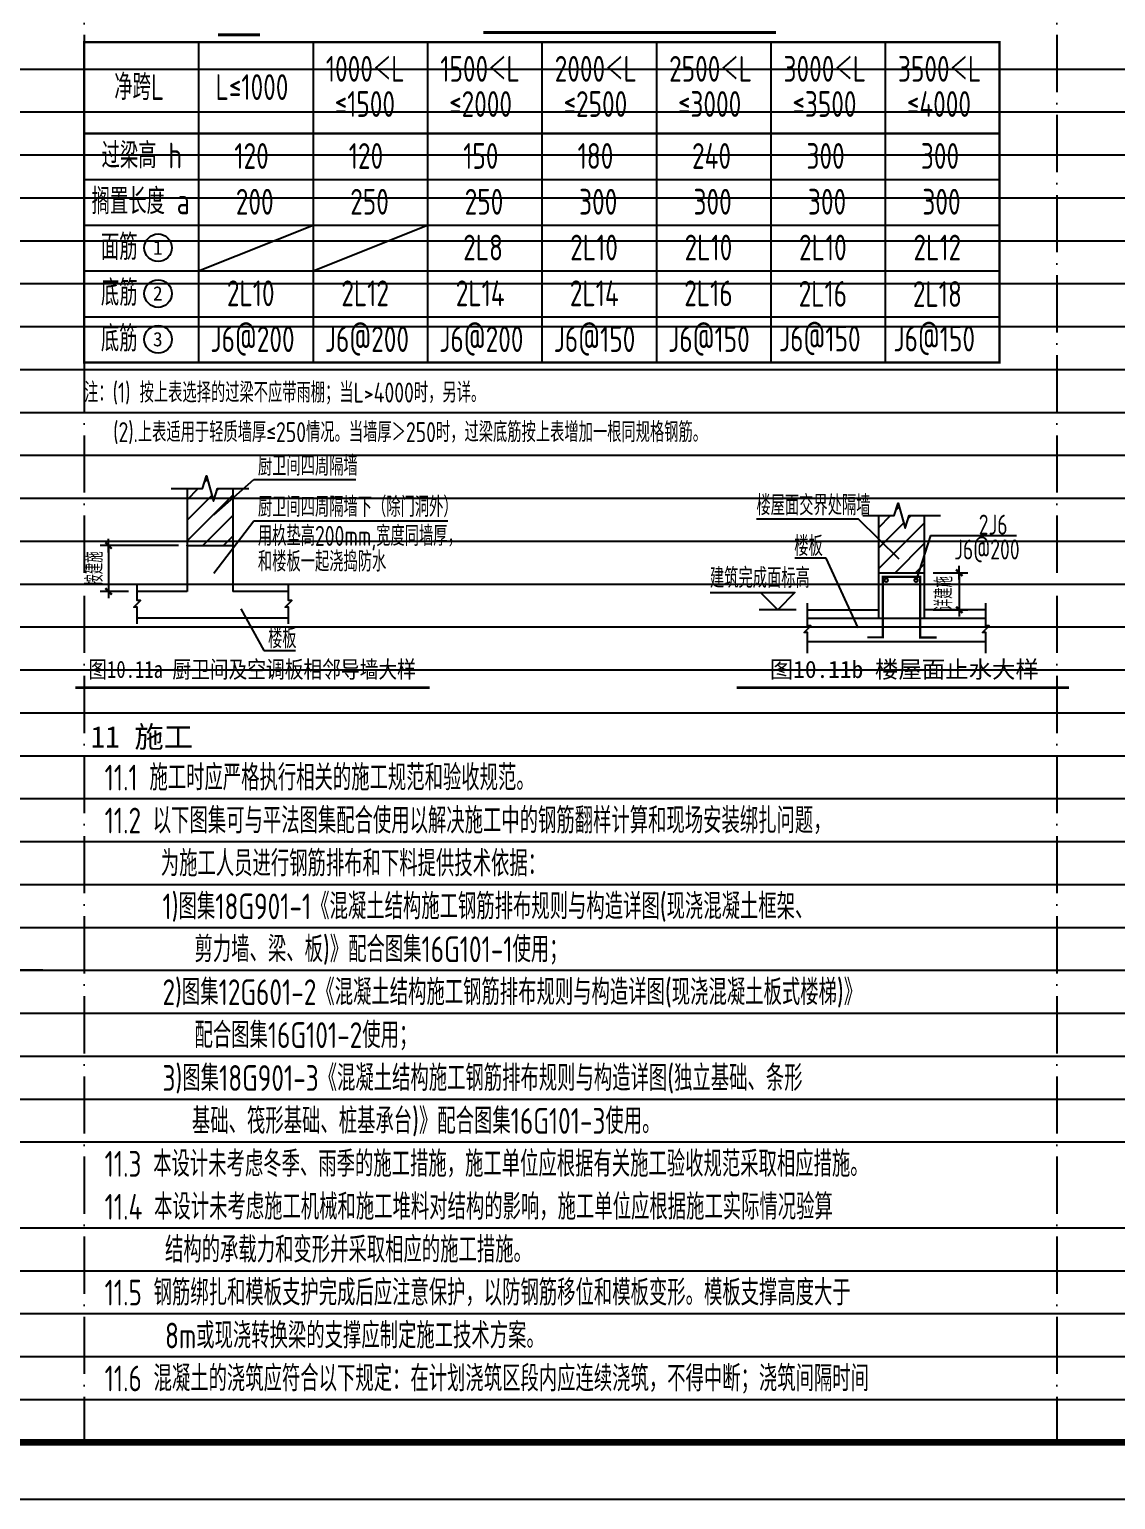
# Model space of a CAD drawing. Extents: x -1058961 to 23600, y -449123 to 2751847.
# Drawn here: x -616504 to -597520, y -12320 to 13374 of the extents above; entities that cross this region are included whole.
import ezdxf
from ezdxf.enums import TextEntityAlignment as Align

# ---------------------------------------------------------------- set-up
doc = ezdxf.new("R2010")
doc.units = 0
doc.header["$LTSCALE"] = 1000
doc.linetypes.add('D1', pattern=[14, 10, -2, 0, -2])
doc.layers.get('0').update_dxf_attribs({"linetype": 'CONTINUOUS'})
doc.layers.get('DEFPOINTS').update_dxf_attribs({"linetype": 'CONTINUOUS'})
for name, color, linetype in [('C-SHET-TTLB', 11, 'CONTINUOUS'), ('S-DETL-DIM', 151, 'CONTINUOUS'), ('S-DETL-HATCH', 253, 'CONTINUOUS'), ('S-DETL-LINE1', 2, 'CONTINUOUS'), ('S-DETL-RBAR', 1, 'CONTINUOUS'), ('S-DETL-TEXT', 7, 'CONTINUOUS')]:
    doc.layers.add(name, color=color, linetype=linetype)
doc.layers.add('S-1-TEXT', color=7, linetype='CONTINUOUS', lineweight=18)
doc.styles.add('TS', font='tssdeng.shx', dxfattribs={"width": 0.7, "bigfont": 'tssdchn.shx'})
doc.styles.add('TXT5', font='simhei.ttf')
doc.styles.add('黑体', font='simhei.ttf')
doc.dimstyles.new('DIM25', dxfattribs={"dimtxt": 300, "dimasz": 0.8, "dimexe": 150, "dimexo": 150, "dimgap": 100, "dimtad": 1, "dimdec": 0, "dimlfac": 0.25, "dimrnd": 1, "dimzin": 0, "dimdsep": 46, "dimtxsty": 'TS', "dimblk": '_DIMX', "dimcen": 0, "dimclrd": 256, "dimclre": 256, "dimclrt": 43, "dimadec": 1, "dimazin": 0, "dimtfac": 1, "dimtdec": 0, "dimtix": 1, "dimtmove": 2, "dimatfit": 3, "dimldrblk": 'ARCHTICK', "dimfxl": 0, "dimtolj": 1, "dimtzin": 1, "dimarcsym": 0})

# ---------------------------------------------------------------- blocks, each defined once
blk = doc.blocks.new('_DIMX')
blk.add_line((-150, 0), (150, 0))
at = {"const_width": 50}
blk.add_lwpolyline([(-70, -70), (70, 70)], dxfattribs=at)
blk = doc.blocks.new('*D3411')
at = {"layer": 'DEFPOINTS', "color": 0}
for p in [(-613748, 4352), (-615120, 3552), (-614623, 3552)]:
    blk.add_point(p, dxfattribs=at)
at = {"layer": 'S-DETL-DIM', "lineweight": -2}
for p, q in [((-613898, 4352), (-615270, 4352)), ((-615120, 4351), (-615120, 3553)), ((-614773, 3552), (-615270, 3552))]:
    blk.add_line(p, q, dxfattribs=at)
at = {"layer": 'S-DETL-DIM', "lineweight": -2, "xscale": 0.8, "yscale": 0.8, "zscale": 0.8}
for p, rotation in [((-615120, 4352), 90), ((-615120, 3552), 270)]:
    blk.add_blockref('_DIMX', p, dxfattribs=dict(at, rotation=rotation))
at = {"layer": 'S-DETL-DIM', "color": 43, "insert": (-615370, 3952), "char_height": 300, "attachment_point": 5, "rotation": 90, "style": 'TS'}
blk.add_mtext('\\A1;按建施', dxfattribs=at)
blk = doc.blocks.new('_ArchTick')
at = {"color": 0, "linetype": 'ByBlock', "const_width": 0.15}
blk.add_lwpolyline([(-0.5, -0.5), (0.5, 0.5)], dxfattribs=at)
blk = doc.blocks.new('*D3412')
at = {"layer": 'DEFPOINTS', "color": 0}
for p in [(-600860, 3878), (-600860, 3231), (-600251, 3231)]:
    blk.add_point(p, dxfattribs=at)
at = {"layer": 'S-DETL-DIM', "lineweight": -2}
for p, q in [((-600710, 3878), (-600101, 3878)), ((-600251, 3877), (-600251, 3232)), ((-600710, 3231), (-600101, 3231))]:
    blk.add_line(p, q, dxfattribs=at)
at = {"layer": 'S-DETL-DIM', "lineweight": -2, "xscale": 0.8, "yscale": 0.8, "zscale": 0.8}
for p, rotation in [((-600251, 3878), 90), ((-600251, 3231), 270)]:
    blk.add_blockref('_DIMX', p, dxfattribs=dict(at, rotation=rotation))
at = {"layer": 'S-DETL-DIM', "color": 43, "insert": (-600523, 3520), "char_height": 300, "attachment_point": 5, "rotation": 90, "style": 'TS'}
blk.add_mtext('\\A1;详建施', dxfattribs=at)

msp = doc.modelspace()

# ---------------------------------------------------------------- hatches: boundary and pattern name
at = {"layer": 'S-DETL-HATCH'}
h = msp.add_hatch(dxfattribs=at)
h.set_pattern_fill('ANSI31', color=256, scale=80, style=0)
h.set_pattern_definition([(45, (-1235026.16, 61705.37), (-179.60512, 179.60512), [])])
h.paths.add_polyline_path([(-612948.11, 4351.98), (-612948.11, 5349.99), (-613218.11, 5349.99), (-613288.11, 5129.99), (-613408.11, 5569.99), (-613478.11, 5349.99), (-613748.11, 5349.99), (-613748.11, 4351.98)])
h = msp.add_hatch(dxfattribs=at)
h.set_pattern_fill('ANSI31', color=256, scale=80, style=0)
h.set_pattern_definition([(45, (-1231475.03, 61306.23), (-179.60512, 179.60512), [])])
h.paths.add_polyline_path([(-600859.92, 3877.82), (-600859.92, 4875.84), (-601129.92, 4875.84), (-601199.92, 4655.84), (-601319.92, 5095.84), (-601389.92, 4875.84), (-601659.92, 4875.84), (-601659.92, 3877.82)])

# ---------------------------------------------------------------- linework, layer by layer
at = {"layer": 'C-SHET-TTLB'}
msp.add_lwpolyline([(-549702.31, 47080.13), (-549702.31, -12319.87), (-654802.31, -12319.87), (-654802.31, 47080.13)], close=True, dxfattribs=at)
at = {"layer": 'C-SHET-TTLB', "const_width": 120}
msp.add_lwpolyline([(-652962.31, 46080.13), (-550702.31, 46080.13), (-550702.31, -11319.87), (-652962.31, -11319.87)], close=True, dxfattribs=at)
at = {"layer": 'DEFPOINTS', "color": 252, "linetype": 'D1', "ltscale": 0.1}
for p, q in [((-615546.31, 42680.13), (-615546.31, -11319.87)), ((-598546.31, 42680.13), (-598546.31, -11319.87))]:
    msp.add_line(p, q, dxfattribs=at)
at = {"layer": 'DEFPOINTS', "color": 252}
for p, q in [((-652962.31, 12680.13), (-579402.31, 12680.13)), ((-652962.31, 11930.13), (-579402.31, 11930.13)), ((-652962.31, 11180.13), (-579402.31, 11180.13)), ((-652962.31, 10430.13), (-579402.31, 10430.13)), ((-652962.31, 9680.13), (-579402.31, 9680.13)), ((-652962.31, 8930.13), (-579402.31, 8930.13)), ((-652962.31, 8180.13), (-579402.31, 8180.13)), ((-652962.31, 7430.13), (-579402.31, 7430.13)), ((-652962.31, 6680.13), (-579402.31, 6680.13)), ((-652962.31, 5930.13), (-579402.31, 5930.13)), ((-652962.31, 5180.13), (-579402.31, 5180.13)), ((-652962.31, 4430.13), (-579402.31, 4430.13)), ((-652962.31, 3680.13), (-579402.31, 3680.13)), ((-652962.31, 2930.13), (-579402.31, 2930.13)), ((-652962.31, 2180.13), (-579402.31, 2180.13)), ((-652962.31, 1430.13), (-579402.31, 1430.13)), ((-652962.31, 680.13), (-579402.31, 680.13)), ((-652962.31, -69.87), (-579402.31, -69.87)), ((-652962.31, -819.87), (-579402.31, -819.87)), ((-652962.31, -1569.87), (-579402.31, -1569.87)), ((-652962.31, -2319.87), (-579402.31, -2319.87)), ((-652962.31, -3069.87), (-579402.31, -3069.87)), ((-652962.31, -3819.87), (-579402.31, -3819.87)), ((-652962.31, -4569.87), (-579402.31, -4569.87)), ((-652962.31, -5319.87), (-579402.31, -5319.87)), ((-652962.31, -6069.87), (-579402.31, -6069.87)), ((-652962.31, -7569.87), (-579402.31, -7569.87)), ((-652962.31, -8319.87), (-579402.31, -8319.87)), ((-652962.31, -9069.87), (-579402.31, -9069.87)), ((-652962.31, -9819.87), (-579402.31, -9819.87)), ((-652962.31, -10569.87), (-579402.31, -10569.87))]:
    msp.add_line(p, q, dxfattribs=at)
at = {"layer": 'S-DETL-DIM'}
for points in [[(-614028.11, 5349.99), (-613478.11, 5349.99), (-613408.11, 5569.99), (-613288.11, 5129.99), (-613218.11, 5349.99), (-612668.11, 5349.99)], [(-601939.92, 4875.84), (-601389.92, 4875.84), (-601319.92, 5095.84), (-601199.92, 4655.84), (-601129.92, 4875.84), (-600579.92, 4875.84)], [(-614622.81, 2987.84), (-614622.81, 3278.76), (-614680.99, 3278.77), (-614564.64, 3395.13), (-614622.81, 3395.14), (-614622.81, 3686.06)], [(-611975.92, 2987.84), (-611975.92, 3278.76), (-612034.1, 3278.77), (-611917.74, 3395.13), (-611975.92, 3395.14), (-611975.92, 3686.06)], [(-602902.51, 2471.72), (-602902.51, 2834.97), (-602960.69, 2834.98), (-602844.34, 2951.33), (-602902.51, 2951.34), (-602902.51, 3346.72)], [(-599787.41, 2471.72), (-599787.41, 2834.97), (-599845.59, 2834.98), (-599729.24, 2951.33), (-599787.41, 2951.34), (-599787.41, 3346.72)]]:
    msp.add_lwpolyline(points, dxfattribs=at)
at = {"layer": 'S-DETL-LINE1'}
for p, q in [((-613748.11, 5349.99), (-613748.11, 3552.12)), ((-612948.11, 5349.99), (-612948.11, 3552.12)), ((-601659.92, 3077.82), (-601659.92, 4875.84)), ((-600859.92, 3077.82), (-600859.92, 4875.84)), ((-613748.11, 4351.98), (-612948.11, 4351.98)), ((-601659.92, 3877.82), (-600859.92, 3877.82)), ((-613748.11, 3552.12), (-614622.81, 3552.12)), ((-611975.92, 3552.12), (-612948.11, 3552.12)), ((-611975.92, 3086.63), (-614622.81, 3086.63)), ((-602902.51, 3230.82), (-601659.92, 3230.82)), ((-599787.41, 3230.82), (-600859.92, 3230.82)), ((-599787.41, 3077.82), (-602902.51, 3077.82)), ((-602902.51, 2677.82), (-599794.08, 2677.82))]:
    msp.add_line(p, q, dxfattribs=at)
at = {"layer": 'S-DETL-LINE1', "color": 0, "linetype": 'ByBlock'}
for p in [(-613748.11, 4351.98), (-612948.11, 4351.98)]:
    msp.add_point(p, dxfattribs=at)
at = {"layer": 'S-DETL-RBAR', "color": 1, "const_width": 40}
msp.add_lwpolyline([(-601860.93, 2748.86), (-601589.92, 2748.86), (-601589.92, 3807.82), (-600937.53, 3807.82), (-600937.53, 2747.76), (-600648.26, 2747.76)], dxfattribs=at)
at = {"layer": 'S-DETL-RBAR', "color": 1, "const_width": 60}
for points in [[(-601512.42, 3747.82, -1), (-601547.42, 3747.82, -1)], [(-600989.99, 3747.82, -1), (-601024.99, 3747.82, -1)]]:
    msp.add_lwpolyline(points, format="xyb", close=True, dxfattribs=at)
at = {"layer": 'S-DETL-TEXT'}
for p, q in [((-611546.31, 13152.85), (-611546.31, 7552.85)), ((-609546.31, 13152.85), (-609546.31, 7552.85)), ((-607546.31, 13152.85), (-607546.31, 7552.85)), ((-605546.31, 13152.85), (-605546.31, 7552.85)), ((-603546.31, 13152.85), (-603546.31, 7552.85)), ((-601546.31, 13152.85), (-601546.31, 7552.85)), ((-599546.31, 13152.85), (-599546.31, 7552.85)), ((-615546.31, 10752.85), (-599546.31, 10752.85)), ((-615546.31, 9952.85), (-599546.31, 9952.85)), ((-613546.31, 9152.85), (-611546.31, 9952.85)), ((-611546.31, 9152.85), (-609546.31, 9952.85)), ((-615546.31, 9152.85), (-599546.31, 9152.85)), ((-615546.31, 8352.85), (-599546.31, 8352.85)), ((-613283.62, 4891.31), (-612581.9, 5505.39)), ((-612581.9, 5505.39), (-610797.15, 5505.39)), ((-613283.62, 3871.48), (-612581.9, 4786.68)), ((-612581.9, 4786.68), (-609193.23, 4786.68)), ((-602013.84, 4815.58), (-603798.59, 4815.58)), ((-601304.22, 4113.35), (-602013.84, 4815.58)), ((-600754.87, 4531.14), (-601007.49, 3747.82)), ((-600754.87, 4531.14), (-599250.37, 4531.14)), ((-602576.71, 4133.03), (-603124.85, 4133.03)), ((-602018.73, 2916.9), (-602576.71, 4133.03)), ((-612807.06, 3249.45), (-612404.43, 2521.07)), ((-603101.26, 3230.82), (-603747.72, 3230.82)), ((-612404.43, 2521.07), (-611856.3, 2521.07))]:
    msp.add_line(p, q, dxfattribs=at)
for points, const_width in [([(-599546.31, 13152.85), (-599546.31, 7552.85), (-615546.31, 7552.85), (-615546.31, 13152.85), (-599546.31, 13152.85)], 40), ([(-613546.31, 13152.85), (-613546.31, 7552.85)], 40), ([(-612472.15, 13279.77), (-613205.63, 13279.77)], 50), ([(-608570.63, 13319.68), (-603453.26, 13319.68)], 50), ([(-615546.31, 11552.85), (-599546.31, 11552.85)], 40), ([(-615704.04, 1868.59), (-609509.41, 1868.59)], 50), ([(-604140.95, 1868.59), (-598336.89, 1868.59)], 50)]:
    msp.add_lwpolyline(points, dxfattribs=dict(at, const_width=const_width))
at = {"layer": 'S-DETL-TEXT', "flags": 128}
msp.add_lwpolyline([(-604604.42, 3530.82), (-603124.49, 3530.82), (-603424.49, 3230.82), (-603724.49, 3530.82)], dxfattribs=at)
at = {"layer": 'S-DETL-TEXT', "color": 0, "const_width": 40}
msp.add_lwpolyline([(-621498.89, -3069.87), (-616269.41, -3069.87)], dxfattribs=at)
at = {"layer": 'S-DETL-TEXT'}
for centre in [(-614254.82, 9557.06), (-614254.82, 8757.06), (-614254.82, 7957.06)]:
    msp.add_circle(centre, 241.41, dxfattribs=at)

# ---------------------------------------------------------------- texts
at = {"layer": 'S-1-TEXT', "style": '黑体'}
msp.add_text('11 施工', height=375, dxfattribs=at).set_placement((-615434.44, 822.56))
at = {"layer": 'S-1-TEXT', "style": 'TS', "width": 0.75}
for s, p in [('11.1 施工时应严格执行相关的施工规范和验收规范。', (-615189.53, 72.56)), ('11.2 以下图集可与平法图集配合使用以解决施工中的钢筋翻样计算和现场安装绑扎问题，', (-615189.53, -677.44)), ('为施工人员进行钢筋排布和下料提供技术依据：', (-614208.04, -1427.44)), ('1)图集18G901-1《混凝土结构施工钢筋排布规则与构造详图(现浇混凝土框架、', (-614178.23, -2177.44)), ('剪力墙、梁、板)》配合图集16G101-1使用；', (-613618.47, -2927.44)), ('2)图集12G601-2《混凝土结构施工钢筋排布规则与构造详图(现浇混凝土板式楼梯)》', (-614178.23, -3677.44)), ('配合图集16G101-2使用；', (-613618.47, -4427.44)), ('3)图集18G901-3《混凝土结构施工钢筋排布规则与构造详图(独立基础、条形', (-614178.23, -5177.44)), ('基础、筏形基础、桩基承台)》配合图集16G101-3使用。', (-613663.04, -5927.44)), ('11.3 本设计未考虑冬季、雨季的施工措施，施工单位应根据有关施工验收规范采取相应措施。', (-615189.53, -6677.44)), ('11.4 本设计未考虑施工机械和施工堆料对结构的影响，施工单位应根据施工实际情况验算', (-615189.53, -7427.44)), ('结构的承载力和变形并采取相应的施工措施。', (-614134.37, -8177.44)), ('11.5 钢筋绑扎和模板支护完成后应注意保护，以防钢筋移位和模板变形。模板支撑高度大于', (-615189.53, -8927.44)), ('8m或现浇转换梁的支撑应制定施工技术方案。', (-614134.37, -9677.44)), ('11.6 混凝土的浇筑应符合以下规定：在计划浇筑区段内应连续浇筑，不得中断；浇筑间隔时间', (-615189.53, -10427.44))]:
    msp.add_text(s, height=450, dxfattribs=at).set_placement(p)
at = {"layer": 'S-DETL-TEXT', "style": 'TS', "width": 0.75}
for s, height, p in [('1000＜L', 450, (-611323.06, 12459.43)), ('1500＜L', 450, (-609323.06, 12459.43)), ('2000＜L', 450, (-607323.06, 12459.43)), ('2500＜L', 450, (-605323.06, 12459.43)), ('3000＜L', 450, (-603323.06, 12459.43)), ('3500＜L', 450, (-601323.06, 12459.43)), ('净跨L', 450, (-615022, 12140.54)), (' L≤1000', 450, (-613456.01, 12140.54)), ('≤1500', 450, (-611169.35, 11844.61)), ('≤2000', 450, (-609169.35, 11844.61)), ('≤2500', 450, (-607169.35, 11844.61)), ('≤3000', 450, (-605169.35, 11844.61)), ('≤3500', 450, (-603169.35, 11844.61)), ('≤4000', 450, (-601169.35, 11844.61)), ('过梁高 h', 450, (-615243.17, 10944.19)), ('120', 450, (-612922.75, 10936.5)), ('120', 450, (-610922.75, 10936.5)), ('150', 450, (-608922.75, 10936.5)), ('180', 450, (-606922.75, 10936.5)), ('240', 450, (-604922.75, 10936.5)), ('300', 450, (-602922.75, 10936.5)), ('300', 450, (-600922.75, 10936.5)), ('搁置长度 a', 450, (-615417.59, 10144.19)), ('200', 450, (-612896.79, 10136.5)), ('250', 450, (-610896.79, 10136.5)), ('250', 450, (-608896.79, 10136.5)), ('300', 450, (-606896.79, 10136.5)), ('300', 450, (-604896.79, 10136.5)), ('300', 450, (-602896.79, 10136.5)), ('300', 450, (-600896.79, 10136.5)), ('面筋', 450, (-615255.2, 9344.19)), ('2L8', 450, (-608922.75, 9336.5)), ('2L10', 450, (-607052.56, 9336.5)), ('2L10', 450, (-605052.56, 9336.5)), ('2L10', 450, (-603052.56, 9336.5)), ('2L12', 450, (-601052.56, 9336.5)), ('底筋', 450, (-615255.2, 8544.19)), ('2L10', 450, (-613052.56, 8536.5)), ('2L12', 450, (-611052.56, 8536.5)), ('2L14', 450, (-609052.56, 8536.5)), ('2L14', 450, (-607059.05, 8536.5)), ('2L16', 450, (-605059.05, 8536.5)), ('2L16', 450, (-603059.05, 8527.66)), ('2L18', 450, (-601062.26, 8523.68)), ('底筋', 450, (-615255.2, 7744.19)), ('J6@200', 450, (-613340.44, 7736.5)), ('J6@200', 450, (-611340.44, 7736.5)), ('J6@200', 450, (-609340.44, 7736.5)), ('J6@150', 450, (-607340.44, 7736.5)), ('J6@150', 450, (-605340.44, 7736.5)), ('J6@150', 450, (-603402.86, 7745.41)), ('J6@150', 450, (-601402.86, 7745.41)), ('注：(1) 按上表选择的过梁不应带雨棚；当L>4000时，另详。', 350, (-615548.65, 6852.52)), (' (2).上表适用于轻质墙厚≤250情况。当墙厚＞250时，过梁底筋按上表增加一根同规格钢筋。', 350, (-615199.81, 6160.23)), ('厨卫间四周隔墙', 350, (-612510.86, 5572.91)), ('厨卫间四周隔墙下（除门洞外）', 350, (-612510.86, 4854.19)), ('楼屋面交界处隔墙', 350, (-603797.95, 4883.1)), ('2J6', 350, (-599911.56, 4543.68)), ('用杦垫高200mm,宽度同墙厚，', 350, (-612510.86, 4347.41)), ('楼板', 350, (-603135.83, 4170.16)), ('J6@200', 350, (-600341.15, 4109.59)), ('和楼板一起浇捣防水', 350, (-612510.86, 3898.91)), ('建筑完成面标高', 350, (-604609.66, 3612.16)), ('楼板', 350, (-612333.39, 2558.2))]:
    msp.add_text(s, height=height, dxfattribs=at).set_placement(p)
at = {"layer": 'S-DETL-TEXT', "style": 'TXT5'}
for s, p in [('1', (-614345.12, 9434.78)), ('2', (-614345.12, 8634.78)), ('3', (-614345.12, 7834.78))]:
    msp.add_text(s, height=250, dxfattribs=at).set_placement(p)
at = {"layer": 'S-DETL-TEXT', "style": '黑体', "width": 0.8}
msp.add_text('图10.11a 厨卫间及空调板相邻导墙大样', height=300, dxfattribs=at).set_placement((-612612.7, 2039.76), align=Align.CENTER)
at = {"layer": 'S-DETL-TEXT', "style": '黑体'}
msp.add_text('图10.11b 楼屋面止水大样', height=300, dxfattribs=at).set_placement((-601212.28, 2039.76), align=Align.CENTER)

# ---------------------------------------------------------------- dimensions: what is measured, and where the dimension line sits
at = {"layer": 'S-DETL-DIM'}
dim = msp.add_linear_dim(base=(-615119.74, 3552.12), p1=(-613748.11, 4351.98), p2=(-614622.81, 3552.12), angle=90, text='按建施', dimstyle='DIM25', dxfattribs=at)
dim.commit()
dim.dimension.update_dxf_attribs({"geometry": '*D3411', "text_midpoint": (-615369.74, 3952.05)})
dim = msp.add_linear_dim(base=(-600250.51, 3230.82), p1=(-600859.92, 3877.82), p2=(-600859.92, 3230.82), angle=90, text='详建施', dimstyle='DIM25', dxfattribs=at)
dim.commit()
dim.dimension.update_dxf_attribs({"geometry": '*D3412', "text_midpoint": (-600523.12, 3519.72), "dimtype": 160})

doc.saveas('drawing.dxf')
